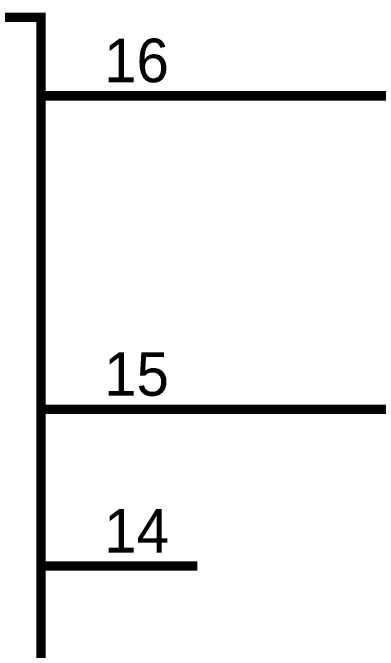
# Model space of a CAD drawing. Extents: x 0 to 594, y 0 to 420.
# Drawn here: x 341.6 to 353.25, y 214.8 to 235.15 of the extents above; entities that cross this region are included whole.
import ezdxf

# ---------------------------------------------------------------- set-up
doc = ezdxf.new("R2010")
doc.units = 0
doc.layers.add('SHEET', color=255, linetype='CONTINUOUS')

msp = doc.modelspace()

# ---------------------------------------------------------------- linework, layer by layer
at = {"layer": 'SHEET', "const_width": 0.3}
msp.add_lwpolyline([(315.007, 234.999), (342.495, 234.999), (342.495, 189.987), (315.007, 189.987), (315.007, 234.999)], close=True, dxfattribs=at)
for points in [[(342.495, 232.498), (347.478, 232.498)], [(359.981, 232.498), (347.478, 232.498)], [(342.495, 222.491), (347.478, 222.491)], [(359.981, 222.491), (359.981, 222.491), (359.981, 222.491), (347.478, 222.491)], [(342.495, 217.488), (347.478, 217.488)]]:
    msp.add_lwpolyline(points, dxfattribs=at)

# ---------------------------------------------------------------- texts
at = {"layer": 'SHEET'}
for s, p in [('16', (344.509, 232.932)), ('15', (344.509, 222.925)), ('14', (344.509, 217.922))]:
    msp.add_text(s, height=1.3898, dxfattribs=at).set_placement(p)

doc.saveas('drawing.dxf')
